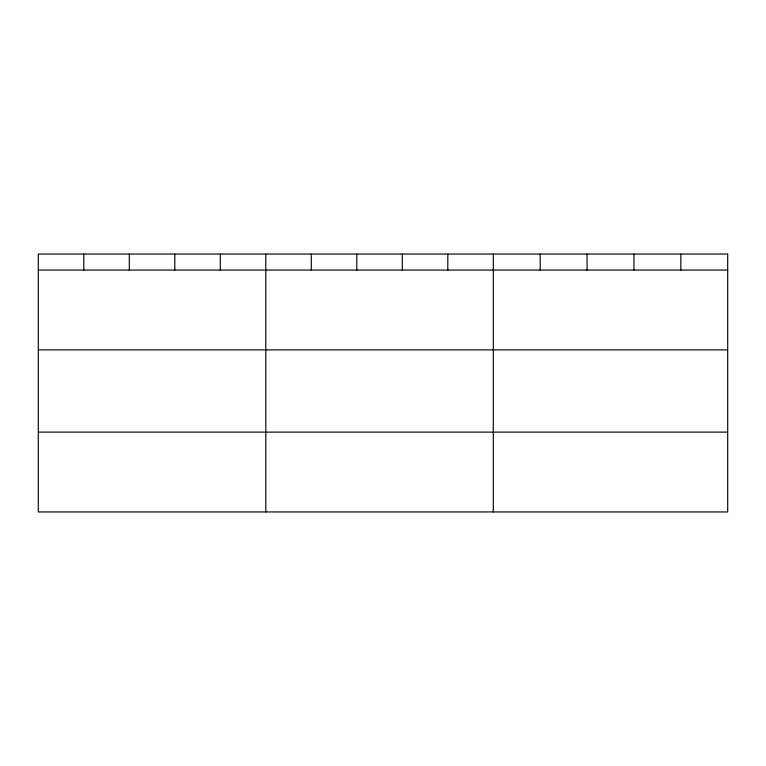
<?xml version="1.0" encoding="UTF-8"?>
<svg xmlns="http://www.w3.org/2000/svg" width="766" height="766" viewBox="0 0 766 766"><rect width="100%" height="100%" fill="white"/><g stroke="black" fill="none" stroke-linecap="round" stroke-linejoin="round"><path stroke-width="1.15" d="M38.3 270.053L727.7 270.053M38.3 349.88L727.7 349.88M38.3 432.12L727.7 432.12M680.821 254.053L680.821 270.053M633.942 254.053L633.942 270.053M587.062 254.053L587.062 270.053M540.183 254.053L540.183 270.053M493.304 254.053L493.304 511.947M447.804 254.053L447.804 270.053M402.303 254.053L402.303 270.053M356.803 254.053L356.803 270.053M311.302 254.053L311.302 270.053M265.802 254.053L265.802 511.947M220.302 254.053L220.302 270.053M174.801 254.053L174.801 270.053M129.301 254.053L129.301 270.053M83.8 254.053L83.8 270.053M727.7 254.053L38.3 254.053L38.3 511.947L727.7 511.947L727.7 254.053"/></g></svg>
